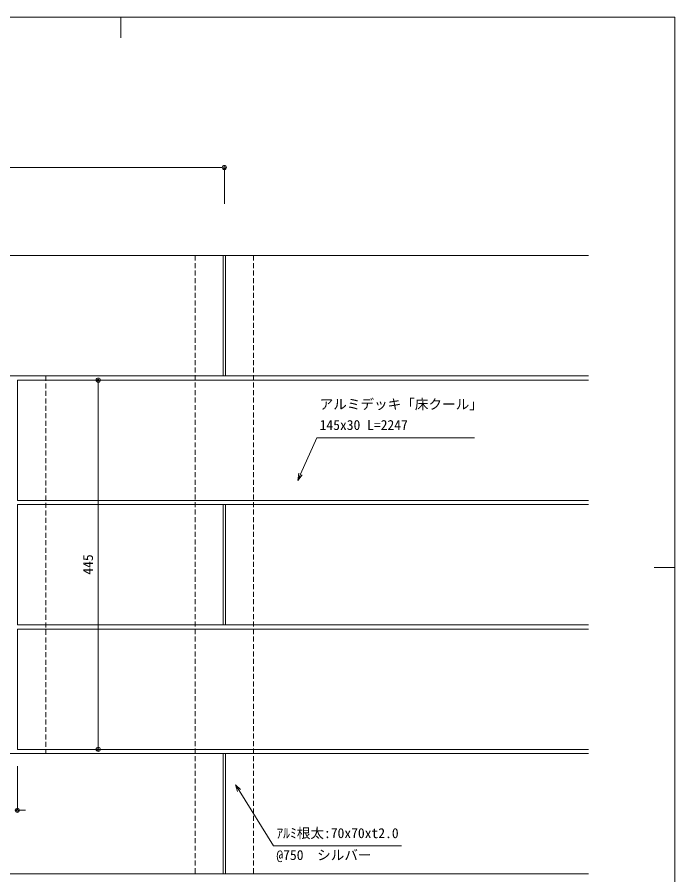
# Model space of a CAD drawing. Units: millimetres on the paper. Extents: x -401 to 401, y -279 to 279.
# Drawn here: x 242.1 to 400.7, y 72 to 278.7 of the extents above; entities that cross this region are included whole.
import ezdxf
from ezdxf.enums import TextEntityAlignment as Align

# ---------------------------------------------------------------- set-up
doc = ezdxf.new("R2010")
doc.units = ezdxf.units.MM
doc.linetypes.add('DASHED1', pattern=[1.8, 1.2, -0.6])
for name, color, linetype, lineweight in [('0-0_A-C01-補助線(非印刷)', 4, 'Continuous', 9), ('0-2_A-C04-見上げ_見え隠れ線', 134, 'DASHED1', 9), ('0-3_A-C07-目地_150', 5, 'Continuous', 9), ('0-4_A-C07-目地_2000', 5, 'Continuous', 9), ('0-5_0-A11-寸法_詳細', 5, 'Continuous', 9), ('0-6_0', 7, 'Continuous', 9), ('0-7_A-B03-文字_書込_小', 7, 'Continuous', 9), ('1-3_0-A01-枠A', 4, 'Continuous', 9)]:
    doc.layers.add(name, color=color, linetype=linetype, lineweight=lineweight)
doc.styles.add('ＭＳ ゴシック', font='')
doc.styles.get('ＭＳ ゴシック').set_extended_font_data('MS Gothic')

# ---------------------------------------------------------------- blocks, each defined once
blk = doc.blocks.new('_Dot')
at = {"layer": '0-6_0'}
blk.add_line((-0.5, 0), (-1, 0), dxfattribs=at)
for radius in [0.5, 0.25]:
    blk.add_circle((0, 0), radius, dxfattribs=at)
blk = doc.blocks.new('_Open30')
at = {"layer": '0-6_0'}
blk.add_line((0, 0), (-1, 0), dxfattribs=at)
blk.add_lwpolyline([(-1, 0.2679), (0, 0), (-1, -0.2679)], dxfattribs=at)

msp = doc.modelspace()

# ---------------------------------------------------------------- linework, layer by layer
at = {"layer": '0-0_A-C01-補助線(非印刷)'}
for p, q in [((267.111, 278.667), (267.111, 273.667)), ((400.667, 146), (395.667, 146))]:
    msp.add_line(p, q, dxfattribs=at)
at = {"layer": '0-2_A-C04-見上げ_見え隠れ線'}
for p, q in [((285.077, 221.197), (285.077, 72.197)), ((299.077, 221.197), (299.077, 72.197)), ((249.077, 192.197), (249.077, 101.197))]:
    msp.add_line(p, q, dxfattribs=at)
at = {"layer": '0-3_A-C07-目地_150'}
for p, q in [((4.271, 221.197), (379.883, 221.197)), ((4.271, 192.197), (379.883, 192.197)), ((242.177, 191.197), (379.883, 191.197)), ((242.177, 162.197), (379.883, 162.197)), ((242.177, 161.197), (379.883, 161.197)), ((242.177, 132.197), (379.883, 132.197)), ((242.177, 131.197), (379.883, 131.197)), ((242.177, 102.197), (379.883, 102.197)), ((4.271, 101.197), (379.883, 101.197)), ((4.271, 72.197), (379.883, 72.197))]:
    msp.add_line(p, q, dxfattribs=at)
at = {"layer": '0-4_A-C07-目地_2000'}
for p, q in [((291.777, 221.197), (291.777, 192.197)), ((292.377, 192.197), (292.377, 221.197)), ((242.177, 162.197), (242.177, 191.197)), ((242.177, 132.197), (242.177, 161.197)), ((291.777, 161.197), (291.777, 132.197)), ((292.377, 132.197), (292.377, 161.197)), ((242.177, 102.197), (242.177, 131.197)), ((291.777, 101.197), (291.777, 72.197)), ((292.377, 72.197), (292.377, 101.197))]:
    msp.add_line(p, q, dxfattribs=at)
at = {"layer": '0-5_0-A11-寸法_詳細'}
for p, q in [((143.077, 242.451), (291.077, 242.451)), ((292.077, 233.656), (292.077, 242.451)), ((251.358, 191.197), (261.672, 191.197)), ((261.672, 103.197), (261.672, 190.197)), ((251.358, 102.197), (261.672, 102.197)), ((242.177, 98.197), (242.177, 87.524)), ((241.577, 87.524), (242.177, 87.524)), ((243.177, 87.524), (244.177, 87.524))]:
    msp.add_line(p, q, dxfattribs=at)
at = {"layer": '0-7_A-B03-文字_書込_小'}
for points in [[(310.434, 168.559), (314.384, 177.322), (352.361, 177.322)], [(295.625, 92.281), (303.955, 78.957), (334.77, 78.957)]]:
    msp.add_lwpolyline(points, dxfattribs=at)
at = {"layer": '1-3_0-A01-枠A'}
for p in [(-400.667, 278.667), (400.667, -278.667)]:
    msp.add_line(p, (400.667, 278.667), dxfattribs=at)

# ---------------------------------------------------------------- block references
at = {"layer": '0-5_0-A11-寸法_詳細'}
msp.add_blockref('_Dot', (292.077, 242.451), dxfattribs=at)
for p, rotation in [((261.672, 191.197), 90), ((261.672, 102.197), 270), ((242.177, 87.524), 180)]:
    msp.add_blockref('_Dot', p, dxfattribs=dict(at, rotation=rotation))
at = {"layer": '0-7_A-B03-文字_書込_小', "xscale": 1.666667, "yscale": 1.666667}
for p, rotation in [((309.749, 167.04), 245.73575), ((294.742, 93.694), 122.01253)]:
    msp.add_blockref('_Open30', p, dxfattribs=dict(at, rotation=rotation))

# ---------------------------------------------------------------- texts
at = {"layer": '0-5_0-A11-寸法_詳細', "style": 'ＭＳ ゴシック'}
msp.add_text('445', height=2.405, rotation=90, dxfattribs=at).set_placement((261.134, 144.304), align=Align.BOTTOM_LEFT)
at = {"layer": '0-7_A-B03-文字_書込_小', "style": 'ＭＳ ゴシック'}
for s, p in [('アルミデッキ「床クール」', (315.037, 183.462)), ('145x30 L=2247', (315.037, 178.462)), ('ｱﾙﾐ根太:70x70xt2.0', (304.608, 80.096)), ('@750\u3000シルバー', (304.608, 74.821))]:
    msp.add_text(s, height=2.405, dxfattribs=at).set_placement(p, align=Align.BOTTOM_LEFT)

doc.saveas('drawing.dxf')
